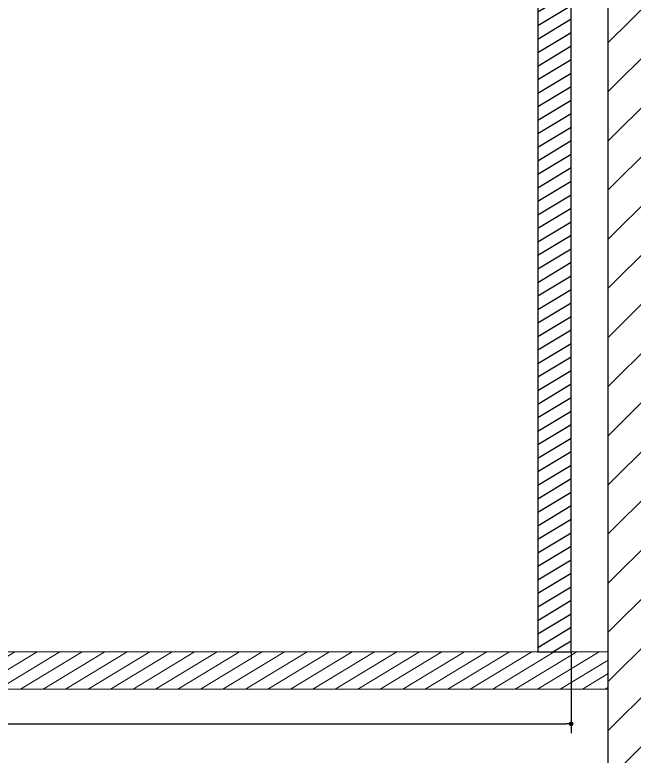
# Model space of a CAD drawing. Header units: inches. Extents: x 274057 to 444617, y 485849 to 635630.
# Drawn here: x 359775 to 360109.1, y 516343 to 516743 of the extents above; entities that cross this region are included whole.
import ezdxf

# ---------------------------------------------------------------- set-up
doc = ezdxf.new("R2010")
doc.units = ezdxf.units.IN
doc.header["$MEASUREMENT"] = 0
for name, color, linetype in [('Calliper_wall hatch_CHB', 8, 'Continuous'), ('CQ centerline', 8, 'Continuous'), ('CQ PANEL DIMENSION', 1, 'Continuous'), ('CQ Plaster', 1, 'Continuous'), ('CQ section wall', 3, 'Continuous'), ('CQ wall section', 5, 'Continuous'), ('CQ Wood Section', 60, 'Continuous')]:
    doc.layers.add(name, color=color, linetype=linetype)
doc.layers.add('CQ Gypsum Hatch', color=8, linetype='Continuous', lineweight=20)
doc.layers.add('CQ Section Flooring fin.', color=6, linetype='Continuous', lineweight=0)
doc.styles.get("Standard").update_dxf_attribs({"font": 'arial.ttf'})
doc.dimstyles.new('chester 5', dxfattribs={"dimscale": 0.05, "dimtxt": 150, "dimasz": 50, "dimexe": 100, "dimexo": 0, "dimgap": 80, "dimtad": 1, "dimdec": 0, "dimzin": 0, "dimdsep": 46, "dimtxsty": 'Standard', "dimblk": 'DOT', "dimcen": 100, "dimclrd": 1, "dimclre": 1, "dimclrt": 3, "dimadec": 0, "dimazin": 0, "dimtfac": 1, "dimtdec": 0, "dimtofl": 0, "dimtmove": 0, "dimatfit": 3, "dimfxl": 1, "dimtolj": 1, "dimtzin": 0, "dimlwd": -1, "dimarcsym": 0})

# ---------------------------------------------------------------- blocks, each defined once
blk = doc.blocks.new('ff15 section c and d')
at = {"layer": 'Calliper_wall hatch_CHB'}
h = blk.add_hatch(dxfattribs=at)
h.set_pattern_fill('ANSI31,_O', color=8, scale=150)
h.set_pattern_definition([(45, (0, 0), (-13.25825215, 13.25825215), [])])
h.paths.add_polyline_path([(351925.36, 516299.28), (351725.36, 516299.28), (351725.36, 519999.28), (351925.36, 519999.28)])
h.paths.add_polyline_path([(358625.36, 516299.28), (358425.36, 516299.28), (358425.36, 519999.28), (358625.36, 519999.28)])
at = {"layer": 'CQ Gypsum Hatch'}
h = blk.add_hatch(dxfattribs=at)
h.set_pattern_fill('ANSI31', color=256, scale=50, angle=-13.971423)
h.paths.add_polyline_path([(351925.36, 516379.28), (358425.36, 516379.28), (358425.36, 516399.28), (351925.36, 516399.28)])
at = {"layer": 'CQ Plaster', "color": 1, "ltscale": 0.03}
blk.add_line((358405.36, 516399.28, 0), (358405.36, 519999.28, 0), dxfattribs=at)
at = {"layer": 'CQ Section Flooring fin.'}
for p, q in [((358425.36, 516399.28, -0.03), (351925.36, 516399.28, -0.02)), ((358425.36, 516379.28, -0.03), (351925.36, 516379.28, -0.02))]:
    blk.add_line(p, q, dxfattribs=at)
at = {"layer": 'CQ section wall', "elevation": 0}
blk.add_lwpolyline([(358625.36, 516299.28), (358425.36, 516299.28), (358425.36, 519999.28), (358625.36, 519999.28)], close=True, dxfattribs=at)
blk = doc.blocks.new('_Dot')
at = {"color": 0, "linetype": 'ByBlock', "lineweight": -2}
blk.add_line((-0.5, 0), (-1, 0), dxfattribs=at)
at = {"color": 0, "linetype": 'ByBlock', "const_width": 0.5}
blk.add_lwpolyline([(-0.25, 0, 1), (0.25, 0, 1)], format="xyb", close=True, dxfattribs=at)
blk = doc.blocks.new('*D1653')
at = {"layer": 'CQ PANEL DIMENSION', "color": 1, "lineweight": -2, "transparency": 16777216}
for p, q in [((361570.43, 516399.28), (361570.43, 516355.54)), ((362285.43, 516399.28), (362285.43, 516355.54))]:
    blk.add_line(p, q, dxfattribs=at)
at = {"layer": 'CQ PANEL DIMENSION', "color": 1, "transparency": 16777216}
blk.add_line((361572.93, 516360.54), (362282.93, 516360.54), dxfattribs=at)
at = {"layer": 'Defpoints', "color": 0, "transparency": 16777216}
for p in [(361570.43, 516399.28), (362285.43, 516399.28), (362285.43, 516360.54)]:
    blk.add_point(p, dxfattribs=at)
at = {"layer": 'CQ PANEL DIMENSION', "color": 1, "transparency": 16777216, "xscale": 2.5, "yscale": 2.5, "zscale": 2.5, "rotation": 180}
blk.add_blockref('_Dot', (361570.43, 516360.54), dxfattribs=at)
at = {"layer": 'CQ PANEL DIMENSION', "color": 1, "transparency": 16777216, "xscale": 2.5, "yscale": 2.5, "zscale": 2.5}
blk.add_blockref('_Dot', (362285.43, 516360.54), dxfattribs=at)
at = {"layer": 'CQ PANEL DIMENSION', "color": 3, "transparency": 16777216, "insert": (361927.93, 516368.37), "char_height": 7.5, "attachment_point": 5}
blk.add_mtext('\\A1;715', dxfattribs=at)
blk = doc.blocks.new('tv cabinet fireplace')
at = {"layer": 'CQ centerline'}
h = blk.add_hatch(dxfattribs=at)
h.set_pattern_fill('ANSI31', color=256, scale=50, angle=-13.9714, style=0)
h.set_pattern_definition([(31.0285767, (0, 15.1204), (-3.22165956, 5.35568947), [])])
h.paths.add_polyline_path([(362267.43, 519159.24), (362267.43, 516399.28), (362285.43, 516399.28), (362285.43, 519179.24), (361835.43, 519179.24), (361835.43, 519169.24), (361835.43, 519159.24), (361845.43, 519159.24)])
at = {"layer": 'CQ Wood Section', "ltscale": 1000, "elevation": 0.09}
blk.add_lwpolyline([(362267.43, 519159.24), (362267.43, 516399.28), (362285.43, 516399.28), (362285.43, 519179.24), (361835.43, 519179.24), (361835.43, 519169.24), (361835.43, 519159.24), (361845.43, 519159.24), (362267.43, 519159.24)], dxfattribs=at)
at = {"layer": 'CQ PANEL DIMENSION'}
dim = blk.add_linear_dim(base=(362285.43, 516360.54, 0.09), p1=(361570.43, 516399.28, 0.09), p2=(362285.43, 516399.28, 0.09), dimstyle='chester 5', override={"dimtmove": 1}, dxfattribs=at)
dim.commit()
dim.dimension.update_dxf_attribs({"geometry": '*D1653', "text_midpoint": (361927.93, 516368.37, 0.09)})

msp = doc.modelspace()

# ---------------------------------------------------------------- block references
at = {"layer": 'CQ PANEL DIMENSION'}
msp.add_blockref('tv cabinet fireplace', (-2210.33, 0, -0.09), dxfattribs=at)
at = {"layer": 'CQ wall section'}
msp.add_blockref('ff15 section c and d', (1669.74, 0), dxfattribs=at)

doc.saveas('drawing.dxf')
